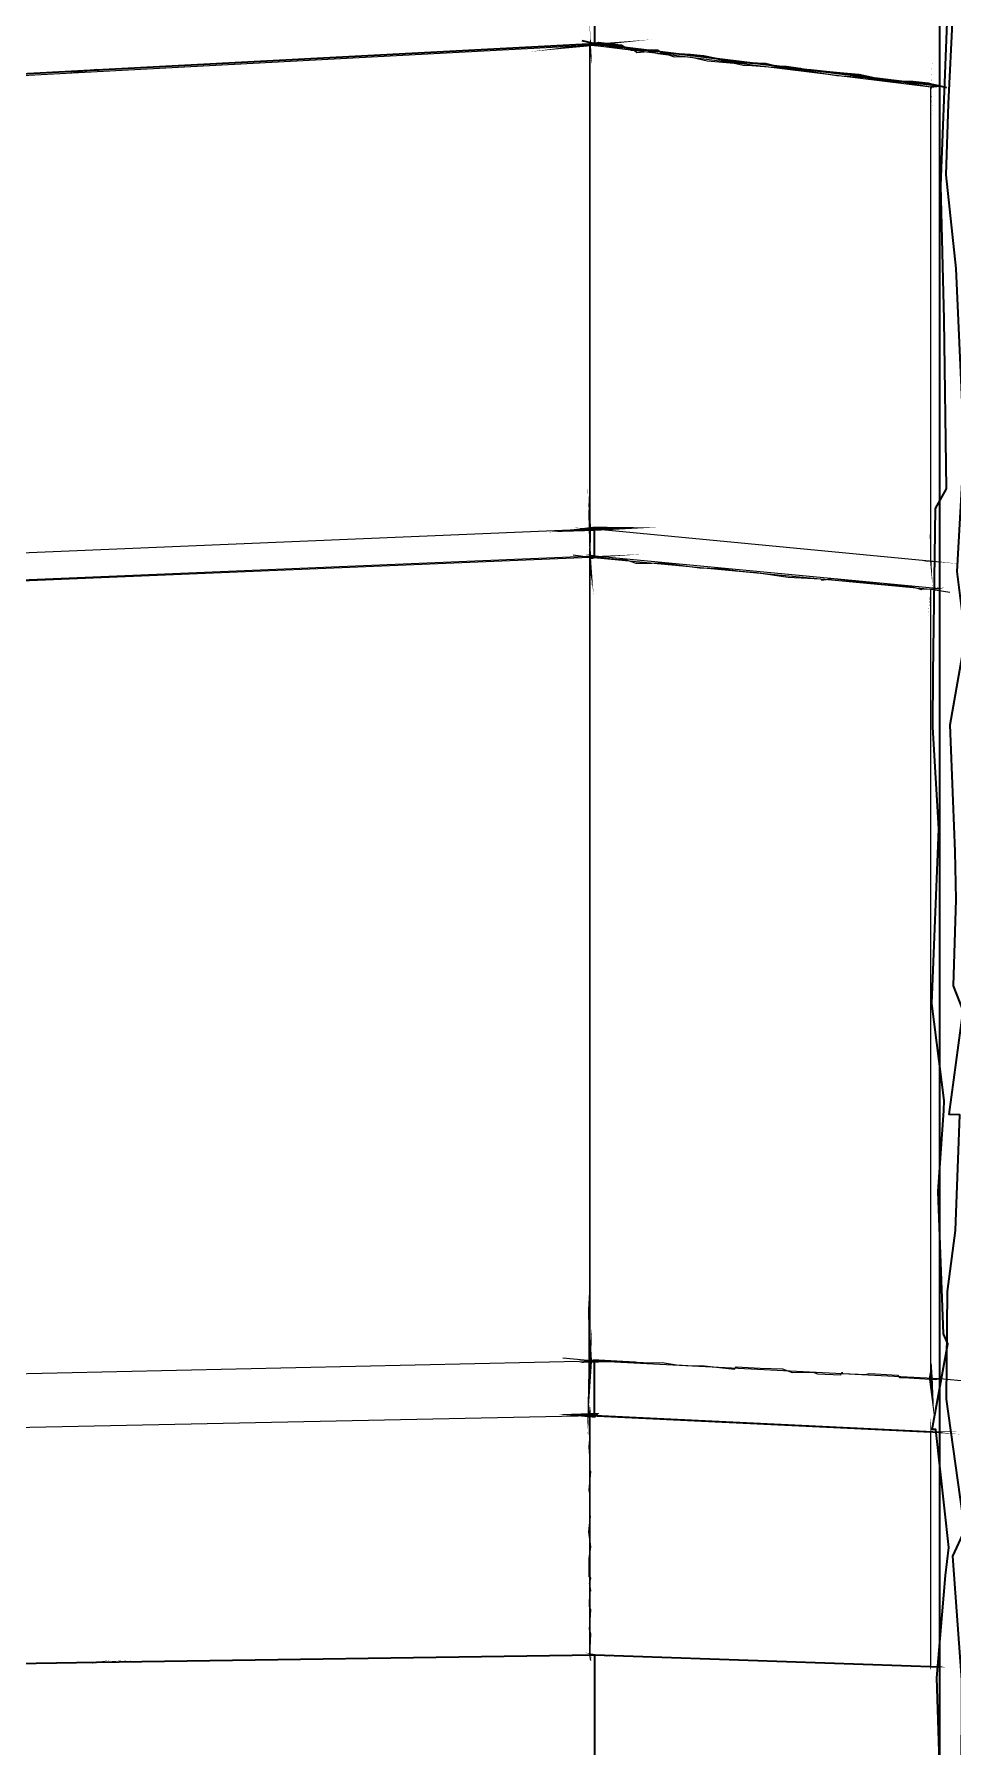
# Model space of a CAD drawing. Header units: inches. Extents: x -877 to 882, y -418 to 410.
# Drawn here: x 375.9 to 464.5, y -43.5 to 121.6 of the extents above; entities that cross this region are included whole.
import ezdxf

# ---------------------------------------------------------------- set-up
doc = ezdxf.new("R2010")
doc.units = ezdxf.units.IN
doc.header["$LTSCALE"] = 0.5
doc.header["$MEASUREMENT"] = 0
doc.layers.get('0').update_dxf_attribs({"lineweight": 18})
for name, color, linetype, lineweight in [('A-Glaz-Curt', 52, 'Continuous', 35), ('A-Glaz-Curt-Unit', 51, 'Continuous', 25), ('A-Wall', 113, 'Continuous', 35)]:
    doc.layers.add(name, color=color, linetype=linetype, lineweight=lineweight)

# ---------------------------------------------------------------- blocks, each defined once
blk = doc.blocks.new('*U12')
at = {"color": 7, "linetype": 'Continuous', "lineweight": -3}
blk.add_line((362.4420951031731, 68.43559632772588), (429.4618741472334, 71.21411653954249), dxfattribs=at)
at = {"layer": 'A-Glaz-Curt', "color": 143, "linetype": 'Continuous', "lineweight": 35}
for p, q in [((463.1926102607962, -254.3793040290765), (463.1926102607962, 358.9455101538564)), ((429.9279845877937, 120.7393398162316), (429.9279845877937, 133.3365303401133)), ((381.8787777062131, 118.2067654997414), (429.9279845877938, 120.7393398162315)), ((429.4617377379735, 120.5829465999299), (429.9279845877938, 120.7393398162315)), ((429.9279845877937, 120.7393398162316), (463.1926102607961, 116.6538824867649)), ((335.0868549717342, 115.6876274953365), (381.8787777062132, 118.2067654997414)), ((462.333095515121, 116.5676718346037), (463.1926102607962, 116.6538824867648)), ((381.8787777062131, -35.33890750463138), (429.9279845877938, -34.62589630392612)), ((429.9279845877937, -47.22301862317784), (429.9279845877937, -34.62589630392603)), ((429.9279845877937, -34.62589630392608), (463.1926102607961, -35.77616738675506)), ((335.0868549717342, -36.04816745069354), (381.8787777062132, -35.33890750463136))]:
    blk.add_line(p, q, dxfattribs=at)
at = {"layer": 'A-Glaz-Curt-Unit', "color": 141, "linetype": 'Continuous', "lineweight": 25}
for p, q in [((362.4419586939133, 116.9817421425703), (429.4618741472334, 120.5829465999299)), ((429.4618741472333, 120.5829465999299), (429.5017056510798, 120.5963147073852)), ((429.4618741472333, 73.93138899373207), (429.4618741472333, 120.5829465999299)), ((429.5017056510798, 73.93309410947893), (429.5017056510798, 120.5963147073853)), ((429.5017056510798, 120.5963147073852), (462.333095515121, 116.5676718346037)), ((462.333095515121, 70.84021875857195), (462.333095515121, 116.5676718346038)), ((429.4618741472333, -6.296898671772738), (429.4618741472333, 71.21411653954249)), ((429.5017056510798, -6.296012011584367), (429.5017056510798, 71.2244154386535)), ((429.5017056510798, 71.22441543865352), (462.333095515121, 68.11619404602486)), ((462.333095515121, -7.924397549831724), (462.333095515121, 68.11619404602486)), ((429.4618741472333, -34.6327849715434), (429.4618741472333, -11.59176049816941)), ((429.5017056510798, -34.63223933450433), (429.5017056510798, -11.58657694629889)), ((429.5018420603395, -11.58657694629892), (462.333095515121, -13.15112295098401)), ((462.333095515121, -35.7464301681299), (462.333095515121, -13.15112295098404))]:
    blk.add_line(p, q, dxfattribs=at)
at = {"layer": 'A-Glaz-Curt-Unit', "color": 143, "linetype": 'Continuous', "lineweight": 25}
for p, q in [((289.5915022511643, 68.03809974481885), (429.8908812691423, 73.94946322064872)), ((429.8908812691421, 73.9493950160188), (429.9279845877937, 73.95914827809081)), ((429.8908812691421, 71.32515367697772), (429.8908812691421, 73.94946322064868)), ((429.9279845877937, 71.33477052979003), (429.9279845877937, 73.95914827809086)), ((429.9279845877937, 73.95914827809088), (463.1926102607961, 70.75748654253451)), ((362.1252163927774, 68.51416806134102), (429.8908812691423, 71.32515367697776)), ((429.4618741472333, 71.21411653954249), (429.8908812691423, 71.32515367697775)), ((429.8908812691421, 71.32515367697772), (429.9279845877937, 71.33477052978999)), ((429.9279845877937, 71.33477052979003), (463.1926102607961, 68.18269356015225)), ((462.333095515121, 68.11619404602482), (463.1926102607962, 68.1826935601522)), ((362.1254892112967, -7.790648270648376), (429.8908812691421, -6.28735002359035)), ((429.8908812691421, -6.287350023590307), (429.9279845877937, -6.282234676349739)), ((429.8908812691421, -11.53590090630234), (429.8908812691421, -6.287350023590298)), ((429.9279845877937, -11.5310583775813), (429.9279845877937, -6.282234676349759)), ((429.9279845877937, -6.282234676349731), (463.1926102607961, -7.967980308321336)), ((289.5915022511643, -14.46522155477089), (429.8908812691423, -11.53590090630235)), ((429.4618741472333, -11.59176049816938), (429.8907448598825, -11.53590090630238)), ((429.4618741472333, -11.59176049816938), (429.8908812691423, -11.53590090630238)), ((429.8908812691421, -11.53590090630234), (429.9279845877937, -11.53105837758127)), ((429.9279845877937, -11.5310583775813), (463.1926102607961, -13.11763447771577)), ((462.333095515121, -13.15112295098402), (463.1926102607962, -13.11763447771577))]:
    blk.add_line(p, q, dxfattribs=at)
blk = doc.blocks.new('New Napkin Sketch')
at = {"layer": 'A-Wall', "color": 143, "linetype": 'Continuous', "lineweight": 35}
for p, q in [((429.9279845877937, 120.7393398162316), (429.9279845877937, 133.3365303401133)), ((429.4617377379735, 120.5829465999299), (429.9279845877938, 120.7393398162315)), ((462.333095515121, 116.5676718346037), (463.1926102607962, 116.6538824867648)), ((429.9279845877937, -47.22301862317784), (429.9279845877937, -34.62589630392603))]:
    blk.add_line(p, q, dxfattribs=at)
at = {"layer": 'A-Wall', "color": 141, "linetype": 'Continuous', "lineweight": 25}
blk.add_line((429.4618741472333, 120.5829465999299), (429.5017056510798, 120.5963147073852), dxfattribs=at)
at = {"layer": 'A-Wall', "color": 143, "linetype": 'Continuous', "lineweight": 25}
for p, q in [((429.8908812691421, 73.9493950160188), (429.9279845877937, 73.95914827809081)), ((429.8908812691421, 71.32515367697772), (429.8908812691421, 73.94946322064868)), ((429.9279845877937, 71.33477052979003), (429.9279845877937, 73.95914827809086)), ((429.4618741472333, 71.21411653954249), (429.8908812691423, 71.32515367697775)), ((429.8908812691421, 71.32515367697772), (429.9279845877937, 71.33477052978999)), ((462.333095515121, 68.11619404602482), (463.1926102607962, 68.1826935601522)), ((429.8908812691421, -6.287350023590307), (429.9279845877937, -6.282234676349739)), ((429.8908812691421, -11.53590090630234), (429.8908812691421, -6.287350023590298)), ((429.9279845877937, -11.5310583775813), (429.9279845877937, -6.282234676349759)), ((429.4618741472333, -11.59176049816938), (429.8907448598825, -11.53590090630238)), ((429.4618741472333, -11.59176049816938), (429.8908812691423, -11.53590090630238)), ((429.8908812691421, -11.53590090630234), (429.9279845877937, -11.53105837758127)), ((462.333095515121, -13.15112295098402), (463.1926102607962, -13.11763447771577))]:
    blk.add_line(p, q, dxfattribs=at)
at = {"layer": 'A-Wall', "color": 143, "linetype": 'Continuous', "lineweight": 35, "extrusion": (0, 0, -1)}
for points in [[(-463.3404761021849, -50.05549043613229), (-462.9159514283654, -36.85157185951559), (-463.7540434103724, -26.96591861082024), (-464.0817682551857, -24.28517273844861), (-462.8074910872694, -12.90884899810013), (-462.4584960621115, -12.89947371198909), (-463.9814526938912, -4.633401138973568), (-463.553295096707, -3.660129249572634), (-463.0465608828779, 10.05064073242147), (-463.5770262896534, 17.87255912592713), (-463.6407196396109, 18.81067369241168), (-462.4318936877962, 28.16720923121596), (-463.1107815926787, 45.02631748036907), (-462.5342014973875, 54.83521057403038), (-462.5619757824656, 59.99571962276843), (-462.7740330349919, 75.90440824241625), (-463.8528940832135, 77.79470030455195), (-463.6307583981272, 94.12644870995985), (-463.3165105270859, 107.0555542124471), (-463.9452406513211, 123.5970746445892)], [(-465.2977607994193, -47.66985902326118), (-465.3264726131076, -37.04297221641283), (-464.459141457569, -25.11526446165954), (-465.6270677237624, -22.60971924848775), (-463.8597091024035, -9.965388061622917), (-463.9521728615874, 0.4142255740471228), (-464.7296770571584, 6.291358054896705), (-465.1392012732142, 17.45439403621936), (-464.0955561434144, 17.48603562684406), (-465.443136329543, 27.50001310418406), (-464.5133423303479, 29.89246892864162), (-464.7726275866145, 38.21186344141364), (-464.6722534297818, 42.81864465421921), (-464.2074736212605, 55.03640032303235), (-465.3705950533265, 61.63660174519492), (-465.5370063816422, 64.70114839273668), (-464.8819668607825, 69.83470349390552), (-465.5595070682878, 81.86319557435229), (-464.7733307330722, 99.0604000788843), (-463.8038675545567, 108.0899725145666), (-464.0342652105206, 114.9274858664145), (-464.8914007424229, 131.9407003810177)], [(-428.6837101716741, 121.0443573859057), (-429.9279845877937, 120.7393398162315), (-430.3106691634748, 120.8237335768527), (-432.4784289229594, 120.5812491219426), (-432.7531828441261, 120.4035541796118), (-433.4793031016849, 120.1378188195564), (-435.9854211359185, 120.0819721469767), (-436.363240665019, 119.8473487351379), (-439.155829979332, 119.6639033285705), (-440.4039865273011, 119.5532713374629), (-443.3725892251277, 118.9385848251699), (-446.4096464868251, 118.8091106727435), (-447.5204694858733, 118.5166651867841), (-448.4256778366242, 118.5285526197571), (-449.7683841036136, 118.317664730252), (-450.0129053583181, 118.2671882770828), (-450.7973921016007, 118.2157389464938), (-451.9740285636462, 118.0773905238923), (-453.2348344883542, 117.9438942388849), (-455.3993343017361, 117.7436690644607), (-458.3624193255627, 117.1067109838746), (-458.7593190760138, 117.0769468046809), (-460.6439030606654, 117.0602133462087), (-462.0971418802915, 116.8993423401808), (-462.443081508801, 116.8146046224815), (-463.1926102607961, 116.6538824867648), (-463.8405366252883, 116.4873268559081)]]:
    blk.add_lwpolyline(points, dxfattribs=at)
at = {"layer": 'A-Wall', "color": 141, "linetype": 'Continuous', "lineweight": 25, "extrusion": (0, 0, -1)}
for points in [[(-429.4940511571267, 70.2182078748008, 0, 0.1798984141526727, 0), (-429.5017056510798, 73.93309410947893, 0.1798984141526727, 0, 0), (-429.3764211629924, 77.09286930594594, 0, 0, 0), (-429.5737433420147, 80.1637811653571, 0, 0, 0), (-429.4321173987139, 80.96753865629182, 0, 0, 0), (-429.5718492997363, 85.51623072183865, 0, 0, 0), (-429.6085054262377, 89.28494763184871, 0, 0, 0), (-429.6589325217861, 89.80872864737988, 0, 0, 0), (-429.7174484595461, 94.38618737011465, 0, 0, 0), (-429.4336126952495, 97.05721421277444, 0, 0, 0), (-429.3744986388753, 99.45908767877465, 0, 0, 0), (-429.2869739483245, 101.8347578530789, 0, 0, 0), (-429.4283720369152, 104.4130763104448, 0, 0, 0), (-429.618644960841, 104.6148701383425, 0, 0, 0), (-429.4558997340897, 107.6221250880358, 0, 0, 0), (-429.6400490626793, 108.9425431348017, 0, 0, 0), (-429.4740569063077, 109.7749248737304, 0, 0, 0), (-429.6000605610414, 111.897961137879, 0, 0, 0), (-429.3214939369179, 115.693593385555, 0, 0, 0), (-429.3020408410356, 115.9443759761886, 0, 0, 0), (-429.6615101281951, 116.2753349430441, 0, 0, 0), (-429.5474688457463, 118.2089669791731, 0, 0.06021060716702949, 0), (-429.5017056510798, 120.5963147073853, 0.06021060716702949, 0, 0), (-429.4478536146362, 123.3593378893689, 0, 0, 0)], [(-357.5699477904655, 116.6701790199038, 0, 0.2296552315529422, 0), (-362.4419586939133, 116.9817421425703, 0.2296552315529422, 0, 0), (-364.6771539905811, 116.8835215139115, 0, 0, 0), (-369.7819819278801, 117.5310260549004, 0, 0, 0), (-375.5005786168593, 117.5327506958514, 0, 0, 0), (-379.6831235478114, 117.7496160261796, 0, 0, 0), (-380.5396628714488, 117.7355390273288, 0, 0, 0), (-384.9498177050775, 118.0035058517583, 0, 0, 0), (-387.0973901867505, 118.4136467129012, 0, 0, 0), (-388.3827269145441, 118.0963996060686, 0, 0, 0), (-389.3121663260772, 118.5236490480851, 0, 0, 0), (-395.21190166496, 118.4984099518653, 0, 0, 0), (-398.1020725020538, 119.2283876605805, 0, 0, 0), (-400.9195757426803, 118.7263137477326, 0, 0, 0), (-405.1697049634105, 119.4910696729123, 0, 0, 0), (-409.7109263926981, 119.7820994334269, 0, 0, 0), (-412.6515120451899, 119.4249551674551, 0, 0, 0), (-412.7367888120098, 119.4679778623846, 0, 0, 0), (-416.5603373570945, 120.2007046144623, 0, 0, 0), (-421.9800157543023, 120.2033722654281, 0, 0, 0), (-423.5797079875323, 119.9338263585172, 0, 0.2165666039251924, 0), (-429.4618741472333, 120.5829465999299, 0.2165666039251924, 0, 0), (-435.4897692973673, 121.1349552233574, 0, 0, 0)], [(-429.5056611481781, 73.6184518203002, 0, 0.2033237383811871, 0), (-429.4618741472333, 73.93138899373207, 0.2033237383811871, 0, 0), (-429.4238105654491, 78.56607680389034, 0, 0, 0), (-429.3280073699049, 82.18777644800319, 0, 0, 0), (-429.4129189850373, 82.44020484131289, 0, 0, 0), (-429.3762150709173, 85.45795567300627, 0, 0, 0), (-429.3517552864107, 89.41907398020447, 0, 0, 0), (-429.5276721067621, 93.12206895008148, 0, 0, 0), (-429.3300006003071, 94.36342437098801, 0, 0, 0), (-429.6647778837113, 98.468055267276, 0, 0, 0), (-429.3002160431546, 99.99259177915431, 0, 0, 0), (-429.595627026116, 102.7957855952145, 0, 0, 0), (-429.6469954210519, 106.5353705803654, 0, 0, 0), (-429.3929154942155, 108.7245070583856, 0, 0, 0), (-429.4550330959631, 111.1216513664259, 0, 0, 0), (-429.55332782951, 114.8673584163891, 0, 0, 0), (-429.6933237905423, 117.1537360634057, 0, 0, 0), (-429.6799264347677, 118.6724352576722, 0, 0.2159522767149251, 0), (-429.4618741472333, 120.5829465999299, 0.2159522767149251, 0, 0), (-429.5624397399199, 121.1616952850985, 0, 0, 0)], [(-462.5076698046256, 68.35240081372983, 0, 0.1460565579540494, 0), (-462.333095515121, 70.84021875857195, 0.1460565579540494, 0, 0), (-462.2389597890127, 73.4886626334367, 0, 0, 0), (-462.5393205091393, 74.02496623819512, 0, 0, 0), (-462.2860730070188, 76.9246061808624, 0, 0, 0), (-462.3197611907472, 78.89272737209528, 0, 0, 0), (-462.5027296152967, 81.82083620244686, 0, 0, 0), (-462.1221675729303, 84.39475857719685, 0, 0, 0), (-462.1282939659116, 88.8152511570375, 0, 0, 0), (-462.2525383319984, 92.08261423229351, 0, 0, 0), (-462.433748384075, 93.59258170652875, 0, 0, 0), (-462.1741512035799, 96.37653190463587, 0, 0, 0), (-462.385700158484, 99.47238388693114, 0, 0, 0), (-462.524862779917, 102.5443722427852, 0, 0, 0), (-462.5120378251339, 102.7352812543151, 0, 0, 0), (-462.2963022691037, 102.8156639960119, 0, 0, 0), (-462.2646934306014, 105.8657424726187, 0, 0, 0), (-462.4213141787304, 109.3942099050184, 0, 0, 0), (-462.4687204588154, 110.1419368668439, 0, 0, 0), (-462.55129418836, 113.6324457823312, 0, 0.01200856756348744, 0), (-462.333095515121, 116.5676718346038, 0.01200856756348744, 0, 0), (-462.5074186085581, 119.4960597716974, 0, 0, 0)], [(-429.19861017265, -13.37734821703656, 0, 0.3388310070828297, 0), (-429.5017056510798, -6.296012011584367, 0.3388310070828297, 0, 0), (-429.276800123663, 0.4141289344012176, 0, 0, 0), (-429.7043252688239, 2.444701854733843, 0, 0, 0), (-429.4521301469482, 4.356984380080297, 0, 0, 0), (-429.2482921384979, 9.168564486537823, 0, 0, 0), (-429.2268815770253, 12.06407677500934, 0, 0, 0), (-429.226219150814, 17.47988421905623, 0, 0, 0), (-429.2389708553816, 18.77469088257487, 0, 0, 0), (-429.6282408868396, 23.7726966515306, 0, 0, 0), (-429.5780621013332, 29.28360957314637, 0, 0, 0), (-429.7612702649172, 36.2610868118007, 0, 0, 0), (-429.8890475494622, 37.58546607406588, 0, 0, 0), (-429.7628316981295, 43.19668925062993, 0, 0, 0), (-429.6256621562313, 49.23612365704392, 0, 0, 0), (-429.5881877591346, 51.55674462588264, 0, 0, 0), (-429.5924698714291, 51.85507300203777, 0, 0, 0), (-429.5158413536284, 58.26381002159859, 0, 0, 0), (-429.3246604174298, 64.50291861474923, 0, 0, 0), (-429.6281699126027, 68.4365474096194, 0, 0.1636429322714658, 0), (-429.5017056510798, 71.2244154386535, 0.1636429322714658, 0, 0), (-429.2470146022332, 78.15552284247325, 0, 0, 0)], [(-429.4335943482233, -9.966057755432244, 0, 0.2200170756581392, 0), (-429.4618741472333, -6.296898671772738, 0.2200170756581392, 0, 0), (-429.6804837384656, -3.010480829642538, 0, 0, 0), (-429.2150675505746, 4.007072737235353, 0, 0, 0), (-429.2146181016511, 4.816080800294825, 0, 0, 0), (-429.2719583222076, 8.798671370373572, 0, 0, 0), (-429.59792706778, 9.64931259691213, 0, 0, 0), (-429.5701085449358, 15.86424500649154, 0, 0, 0), (-429.3925052545325, 17.01175907488379, 0, 0, 0), (-429.4757006157936, 22.95749523424049, 0, 0, 0), (-429.7939341088405, 29.41631282306385, 0, 0, 0), (-429.7597286802412, 34.37065927707486, 0, 0, 0), (-429.2228028031002, 38.77100079433578, 0, 0, 0), (-429.4594258337215, 39.32334986662931, 0, 0, 0), (-429.7655478610403, 43.35585292246991, 0, 0, 0), (-429.393569738825, 44.85653922423872, 0, 0, 0), (-429.0861230199422, 47.61923079396725, 0, 0, 0), (-429.7113301277419, 50.98725909859907, 0, 0, 0), (-429.1773848066198, 57.78269027623344, 0, 0, 0), (-429.395604086584, 61.77356016859495, 0, 0, 0), (-429.3716650176058, 63.47342330928073, 0, 0, 0), (-429.8282578134722, 67.52934501957833, 0, 0.205634710106032, 0), (-429.4618741472333, 71.21411653954249, 0.205634710106032, 0, 0), (-429.4797220008986, 74.16581320938346, 0, 0, 0)], [(-462.6742884220265, -11.93493712916335, 0, 0.3751091407241183, 0), (-462.333095515121, -7.924397549831724, 0.3751091407241183, 0, 0), (-462.4206186609986, -6.412032867589843, 0, 0, 0), (-462.4763837726764, -5.798686257928143, 0, 0, 0), (-462.0443491975179, 1.239367460505459, 0, 0, 0), (-462.5327290457324, 8.69165640339844, 0, 0, 0), (-462.4234962614347, 15.9123449238766, 0, 0, 0), (-462.3398601971456, 22.148615616816, 0, 0, 0), (-462.4302725463327, 25.54952161931021, 0, 0, 0), (-462.6067576375977, 30.22562233239506, 0, 0, 0), (-461.9984468292704, 33.15984652178685, 0, 0, 0), (-462.5110310101857, 38.00396197017061, 0, 0, 0), (-462.3346155382862, 40.47127228190848, 0, 0, 0), (-462.1700585649581, 47.12850807130129, 0, 0, 0), (-462.1117871561262, 53.11252459674078, 0, 0, 0), (-462.4131229759915, 58.0130317311434, 0, 0, 0), (-462.0738910148987, 65.53285145852807, 0, 0.04196887410291809, 0), (-462.333095515121, 68.11619404602486, 0.04196887410291809, 0, 0), (-462.5619923856516, 68.38028350565219, 0, 0, 0)], [(-429.5802488301417, -34.8504793027364, 0, 0.112566248414476, 0), (-429.5017056510798, -34.63223933450433, 0.112566248414476, 0, 0), (-429.5166406357861, -34.62977771707342, 0, 0, 0), (-429.4974681526135, -33.34882233795301, 0, 0, 0), (-429.4096165431824, -32.47902740172162, 0, 0, 0), (-429.5787648264919, -31.28690124589387, 0, 0, 0), (-429.529602809846, -31.16360937856843, 0, 0, 0), (-429.5306788883219, -30.07550414217839, 0, 0, 0), (-429.5300107350199, -29.03353664963631, 0, 0, 0), (-429.5996182427086, -28.81993858855968, 0, 0, 0), (-429.4253286955696, -27.81194141656419, 0, 0, 0), (-429.4467236676207, -26.70998079063443, 0, 0, 0), (-429.5478891107443, -24.87952206900769, 0, 0, 0), (-429.5448296719402, -23.22728444937903, 0, 0, 0), (-429.4652983294178, -21.98866889007032, 0, 0, 0), (-429.4438470918255, -19.87027126095338, 0, 0, 0), (-429.5963759408955, -18.81683966437591, 0, 0, 0), (-429.580952149407, -17.94802937511689, 0, 0, 0), (-429.4686320627354, -16.08852356780537, 0, 0, 0), (-429.5990696536817, -16.07255822046774, 0, 0, 0), (-429.5818312984887, -14.82606548538011, 0, 0, 0), (-429.3891640189469, -13.13718493199415, 0, 0, 0), (-429.4377141478319, -13.1242438575002, 0, 0.09500084976310748, 0), (-429.5017056510798, -11.58657694629889, 0.09500084976310748, 0, 0), (-429.5031861382406, -10.48911756367138, 0, 0, 0)], [(-462.3186868435791, -36.14817661988653, 0, 0.1085253287308141, 0), (-462.333095515121, -35.7464301681299, 0.1085253287308141, 0, 0), (-462.3798935291691, -35.37371482797464, 0, 0, 0), (-462.3247826874346, -33.1387329797282, 0, 0, 0), (-462.2418474905452, -31.20633668422943, 0, 0, 0), (-462.4303566347512, -29.89152384597961, 0, 0, 0), (-462.4072351817563, -28.62649832976348, 0, 0, 0), (-462.3971673853433, -26.91255942512723, 0, 0, 0), (-462.3574961300257, -26.38937879871503, 0, 0, 0), (-462.2465503927052, -24.86279744804766, 0, 0, 0), (-462.2261872400974, -23.67176333978464, 0, 0, 0), (-462.4283223882157, -22.61367931030411, 0, 0, 0), (-462.2288834787258, -21.08875293987055, 0, 0, 0), (-462.2486053264936, -20.39786764976592, 0, 0, 0), (-462.2409096684136, -19.88551335238321, 0, 0, 0), (-462.3398430075482, -18.95844859141239, 0, 0, 0), (-462.278484615437, -17.88209082185024, 0, 0, 0), (-462.38161057116, -17.72459186959962, 0, 0, 0), (-462.2661756999595, -15.86204953146946, 0, 0, 0), (-462.3410635554695, -15.46464740282658, 0, 0, 0), (-462.2983098994693, -13.49397968942104, 0, 0.1098493129166266, 0), (-462.333095515121, -13.15112295098404, 0.1098493129166266, 0, 0), (-462.3272375747791, -11.52069159064529, 0, 0, 0)], [(-426.4304573468994, -11.56820760574466, 0, 0.01988140156493922, 0), (-429.5018420603395, -11.58657694629892, 0.01988140156493922, 0, 0), (-431.2567010618184, -11.57274717785632, 0, 0, 0), (-433.6876954450496, -11.8774809919732, 0, 0, 0), (-436.1104521087134, -12.03687077813755, 0, 0, 0), (-437.9628567264857, -12.02232182156339, 0, 0, 0), (-438.3091805819062, -11.89244811425649, 0, 0, 0), (-438.5205020182971, -11.99086112763383, 0, 0, 0), (-440.1194683494086, -12.2475097539259, 0, 0, 0), (-440.8758455381809, -12.04549002286543, 0, 0, 0), (-442.8946916783339, -12.11861910213868, 0, 0, 0), (-446.1128854658621, -12.49545214527922, 0, 0, 0), (-446.9117555576631, -12.52073770531958, 0, 0, 0), (-447.6252401507636, -12.49598035320534, 0, 0, 0), (-448.5521598021179, -12.43466695616663, 0, 0, 0), (-451.2966873449553, -12.69913906260582, 0, 0, 0), (-453.9215019076985, -12.7298643697659, 0, 0, 0), (-454.7801996163158, -12.71563223586122, 0, 0, 0), (-456.4758309498844, -12.90574725335375, 0, 0, 0), (-456.6009470609227, -12.79430429246429, 0, 0, 0), (-459.212546926329, -13.07704563042535, 0, 0, 0), (-462.2960711634555, -13.16941820645413, 0, 0.1205673592884899, 0), (-462.333095515121, -13.15112295098401, 0.1205673592884899, 0, 0), (-465.2538006538507, -13.3642938276499, 0, 0, 0)]]:
    blk.add_lwpolyline(points, format="xyseb", dxfattribs=at)
at = {"layer": 'A-Wall', "color": 143, "linetype": 'Continuous', "lineweight": 35, "extrusion": (0, 0, -1)}
for points in [[(-378.8001345567471, 117.8595489780826, 0, 0.1834430768014161, 0), (-381.8787777062131, 118.2067654997414, 0.1834430768014161, 0, 0), (-382.2334207703239, 118.0623173744583, 0, 0, 0), (-383.5001920238817, 118.341935929909, 0, 0, 0), (-387.504236180252, 118.4289765876327, 0, 0, 0), (-392.0256760642195, 118.522745722096, 0, 0, 0), (-395.3170573744399, 118.9208998167011, 0, 0, 0), (-397.2066449183674, 118.9563838379791, 0, 0, 0), (-401.8242528464833, 119.4016778120528, 0, 0, 0), (-403.6455773964993, 119.2843558509473, 0, 0, 0), (-407.8805684254483, 119.6208874241632, 0, 0, 0), (-408.1591781409416, 119.8253651533394, 0, 0, 0), (-409.9633767781219, 119.7986180856651, 0, 0, 0), (-412.5319107590602, 119.8892686848009, 0, 0, 0), (-416.7563139688619, 120.1504838066689, 0, 0, 0), (-418.3942386951762, 119.9417227176387, 0, 0, 0), (-419.9246989814265, 120.178832777933, 0, 0, 0), (-421.8722324505371, 120.2531915118993, 0, 0, 0), (-426.0905030436343, 120.4940556766682, 0, 0, 0), (-427.740947600407, 120.5806207611504, 0, 0.1233330720076121, 0), (-429.9279845877937, 120.7393398162315, 0.1233330720076121, 0, 0), (-431.0553414725391, 120.7737258162897, 0, 0, 0)], [(-334.7592818060457, 115.8639133846167, 0, 0.1245463415397876, 0), (-335.0868549717342, 115.6876274953365, 0.1245463415397876, 0, 0), (-336.0986536510422, 115.9061606728769, 0, 0, 0), (-338.9615167763693, 115.6644973213375, 0, 0, 0), (-340.8700947217749, 115.7933004511522, 0, 0, 0), (-341.1281238283867, 115.8313954539012, 0, 0, 0), (-344.0140792156197, 116.0226995747125, 0, 0, 0), (-345.7395147177081, 116.1163509364407, 0, 0, 0), (-350.3899664879581, 116.3833734398387, 0, 0, 0), (-353.8830136430115, 116.7449347455306, 0, 0, 0), (-354.3276077618056, 116.5577558505042, 0, 0, 0), (-358.390195211614, 116.7203471792394, 0, 0, 0), (-359.1518965488193, 117.0513957036438, 0, 0, 0), (-362.7685269342364, 117.152484113954, 0, 0, 0), (-365.2248975641944, 117.398484174812, 0, 0, 0), (-366.9245743731392, 117.289587747787, 0, 0, 0), (-367.4959211479919, 117.3842646042728, 0, 0, 0), (-371.4972141052193, 117.6718488001207, 0, 0, 0), (-371.5052570915952, 117.5570359963995, 0, 0, 0), (-372.2419375133856, 117.7383371799692, 0, 0, 0), (-375.9326340144219, 117.8921924165891, 0, 0, 0), (-378.3298851092209, 118.055195450592, 0, 0.106970563178047, 0), (-381.8787777062132, 118.2067654997414, 0.106970563178047, 0, 0), (-385.4786908070992, 118.3363919239353, 0, 0, 0)], [(-381.366565687786, -35.49463900220591, 0, 0.07126707577608361, 0), (-381.878777706213, -35.33890750463138, 0.07126707577608361, 0, 0), (-383.3880794613244, -35.12509730287118, 0, 0, 0), (-385.9879139100029, -35.42738199018559, 0, 0, 0), (-389.6626745865653, -35.352200206578, 0, 0, 0), (-391.8551914037754, -35.06067284308229, 0, 0, 0), (-395.4888720245394, -34.97479229632237, 0, 0, 0), (-398.0339488982349, -35.33306728747016, 0, 0, 0), (-399.481654276265, -35.09986448315868, 0, 0, 0), (-402.859126807116, -35.23323133999588, 0, 0, 0), (-404.9338193890773, -34.76061194045708, 0, 0, 0), (-408.4702208614774, -34.84032946464738, 0, 0, 0), (-409.545728134187, -34.88749714110175, 0, 0, 0), (-412.6989290622106, -35.08929939977359, 0, 0, 0), (-413.6453739946036, -34.87016443641255, 0, 0, 0), (-416.9324077974181, -34.60215792138085, 0, 0, 0), (-421.2800474033427, -34.75100523221872, 0, 0, 0), (-424.4537114212137, -34.5823201221415, 0, 0, 0), (-428.9632325413942, -34.40205490524035, 0, 0.1438760462807425, 0), (-429.9279845877937, -34.62589630392611, 0.1438760462807425, 0, 0), (-431.1396458452924, -34.7550348903319, 0, 0, 0)], [(-429.7991967399396, -34.50566977612943, 0, 0.03356181918889028, 0), (-429.9279845877937, -34.62589630392608, 0.03356181918889028, 0, 0), (-431.5154742079954, -34.83829728887309, 0, 0, 0), (-433.9932718301955, -34.6115060018238, 0, 0, 0), (-435.1840959201525, -34.64357704443011, 0, 0, 0), (-435.6471402018801, -34.80016722096821, 0, 0, 0), (-435.8678212801536, -34.83190726645611, 0, 0, 0), (-436.2407721367269, -35.00142086848712, 0, 0, 0), (-436.3345405175497, -34.93806875057877, 0, 0, 0), (-437.1761641659589, -35.00146495780331, 0, 0, 0), (-439.4580204345513, -34.80934695467417, 0, 0, 0), (-441.2359491185995, -34.95219971615037, 0, 0, 0), (-443.7411702703089, -35.16686477660713, 0, 0, 0), (-446.7195118208642, -35.20263948853092, 0, 0, 0), (-448.9557453210695, -35.35990703453526, 0, 0, 0), (-450.1749667832391, -35.32616218827884, 0, 0, 0), (-450.4822549493676, -35.47225391499541, 0, 0, 0), (-453.6284904115278, -35.35563153203933, 0, 0, 0), (-456.5900865226623, -35.71106456126307, 0, 0, 0), (-459.3270683205197, -35.63118161106704, 0, 0, 0), (-461.1908887104192, -35.64747435328678, 0, 0, 0), (-461.7227776077904, -35.75310442782511, 0, 0, 0), (-463.0070546064027, -35.86027670937532, 0, 0.138828505706587, 0), (-463.1926102607961, -35.77616738675506, 0.138828505706587, 0, 0), (-463.8464514733481, -35.84404223398299, 0, 0, 0)], [(-333.2252354673868, -35.85615559043333, 0, 0.1800654104166048, 0), (-335.0868549717341, -36.04816745069353, 0.1800654104166048, 0, 0), (-339.1939525079716, -35.7671973593318, 0, 0, 0), (-342.3417017418105, -35.74546623205823, 0, 0, 0), (-346.1610290560526, -35.79707099458399, 0, 0, 0), (-348.7474511402655, -35.84219632907644, 0, 0, 0), (-351.5713096303425, -36.02221526948335, 0, 0, 0), (-353.4136692908732, -35.81995940185016, 0, 0, 0), (-355.867628533577, -35.59760618826251, 0, 0, 0), (-357.6352935679648, -35.5183777267254, 0, 0, 0), (-360.7251212734234, -35.74622848392734, 0, 0, 0), (-362.202320819704, -35.56733340047884, 0, 0, 0), (-364.1632264248989, -35.39289029446078, 0, 0, 0), (-368.0005164363207, -35.67780050430207, 0, 0, 0), (-369.3278033004017, -35.73869772007144, 0, 0, 0), (-369.7525704715401, -35.33195044448688, 0, 0, 0), (-370.8496028777177, -35.41137830087729, 0, 0, 0), (-371.5671621443758, -35.66298920324429, 0, 0, 0), (-375.9857670105622, -35.49408622420228, 0, 0, 0), (-379.4465240132196, -35.17455648050055, 0, 0, 0), (-380.5602653692772, -35.32919068298146, 0, 0.04209571678322833, 0), (-381.8787777062132, -35.33890750463136, 0.04209571678322833, 0, 0), (-385.5491484134059, -35.11856303796571, 0, 0, 0)]]:
    blk.add_lwpolyline(points, format="xyseb", dxfattribs=at)
at = {"layer": 'A-Wall', "color": 141, "linetype": 'Continuous', "lineweight": 25, "extrusion": (0, 0, -1)}
for points in [[(-428.7281039704296, 120.553781463342), (-429.5017056510798, 120.5963147073852), (-430.1201296092081, 120.5263235445691), (-430.785000350961, 120.5953137223319), (-431.6934939484029, 120.4259140628001), (-433.1196771394721, 120.2814635688308), (-433.5533216674903, 120.2530683909145), (-433.9827295335467, 119.8818160899646), (-435.4286074265452, 120.012248060357), (-436.0245522425788, 119.770667161002), (-437.0491655496649, 119.6615483426793), (-437.587918081379, 119.4603039529368), (-438.6507250926273, 119.4800984078867), (-439.2521808131568, 119.4135573020626), (-440.773371507044, 119.0545570765769), (-443.3912728336549, 118.8349967949211), (-444.2475313752006, 118.6593037692082), (-445.0724877545206, 118.6130983050458), (-447.9350008619443, 118.3820226045278), (-449.4935215848214, 118.2310970591457), (-450.4534201297973, 118.1151007550152), (-453.2681529885971, 117.6405171239969), (-455.9871363255519, 117.4523476131651), (-457.3661934488323, 117.2454356514276), (-458.9883005948186, 117.1352921630807), (-459.873874590143, 116.9946092067488), (-462.333095515121, 116.5676718346037), (-462.356532989023, 116.4147044882216)], [(-427.8619794345739, 71.45001886449589), (-429.5017056510798, 71.22441543865352), (-429.6275394494426, 71.09703732674845), (-429.8901480347027, 71.15005882587649), (-430.3297400921179, 71.17069568445605), (-432.3846625607131, 70.98140847731742), (-432.6553139697297, 71.00405794973375), (-432.8126808878725, 71.01434232338137), (-433.9111659271969, 70.64798569480449), (-435.423211572993, 70.63383358805028), (-436.2123397844779, 70.68065081046682), (-437.3930830055062, 70.54353290374229), (-440.0437665779672, 70.18671041333289), (-442.0269346813114, 70.12046497937587), (-443.9716991221356, 69.87708813643056), (-445.5397119421576, 69.74826329490858), (-448.5877678071197, 69.27792899655209), (-451.7053608883048, 69.10748970021692), (-451.8181790811602, 68.98999244405857), (-452.8495275637026, 69.16279040591506), (-454.1649183601269, 68.98284948144051), (-455.0816365794478, 68.90909279723107), (-457.6090236648064, 68.615683254232), (-460.5110660369289, 68.3777893516072), (-461.4211375156587, 68.08753104864992), (-461.4922790191968, 68.1470229643501), (-462.333095515121, 68.11619404602486), (-464.1746638356049, 67.83139778450382)], [(-429.5699771745971, -35.18344344699429), (-429.4618741472332, -34.6327849715434), (-429.5489099700138, -32.61213346464049), (-429.4343763824798, -32.1765148647914), (-429.5569824502747, -30.28552933014382), (-429.4440661715037, -29.97606081393142), (-429.4651122807552, -28.54207048193424), (-429.5669535103879, -28.45691565959086), (-429.4530527828046, -27.79726463696223), (-429.417711070443, -27.70908615040682), (-429.4559287796919, -27.69235052058211), (-429.5455839393837, -27.23915247763983), (-429.4059328435815, -27.09704025967454), (-429.4039850412886, -25.34872948517123), (-429.5653221380703, -24.20198725331667), (-429.3682214222931, -22.77397393197118), (-429.5034214031082, -21.55206200145017), (-429.5358941503598, -21.25243797336994), (-429.454831822444, -21.1418984352), (-429.4503174214618, -19.06077364405655), (-429.3855828802758, -18.74645320155042), (-429.5462308628889, -16.94336488236875), (-429.504328502371, -16.88183683154261), (-429.4718135644562, -15.44904190167577), (-429.3888034342474, -14.58940713441908), (-429.3858993102511, -14.50390072321384), (-429.4646130245719, -13.88784671945631), (-429.3843382557059, -12.07892202516771), (-429.4618741472332, -11.5917604981694), (-429.3639882924002, -10.54050980119702)]]:
    blk.add_lwpolyline(points, dxfattribs=at)
at = {"layer": 'A-Wall', "color": 143, "linetype": 'Continuous', "lineweight": 25, "extrusion": (0, 0, -1)}
for points in [[(-370.9556616999383, 71.44126287894449, 0, 0, 0), (-383.7425061552793, 72.4406967701264, 0, 0, 0), (-395.6522265900632, 72.04440029983638, 0, 0, 0), (-403.2703981486044, 73.4212450272526, 0, 0, 0), (-405.2433551828652, 72.78307986276677, 0, 0, 0), (-412.0087917229311, 72.75544216265685, 0, 0, 0), (-413.1593796372969, 73.27012813113753, 0, 0, 0), (-425.0439750940318, 73.65338805654928, 0, 0, 0), (-425.5284898423164, 73.6169260601301, 0, 0.4068893463201677, 0), (-429.8908812691423, 73.94946322064874, 0.4068893463201677, 0, 0), (-435.879864805892, 74.07653274412239, 0, 0, 0)], [(-427.9182003423714, 74.04912838123633, 0, 0.09332905025639501, 0), (-429.9279845877937, 73.95914827809088, 0.09332905025639501, 0, 0), (-430.3600369543352, 73.81418786783924, 0, 0, 0), (-433.0555649096365, 73.75385684990106, 0, 0, 0), (-434.1341794990208, 73.71368969762185, 0, 0, 0), (-436.1817449097491, 73.24552878630661, 0, 0, 0), (-438.3508298380768, 73.19043661017969, 0, 0, 0), (-440.57736248321, 72.8986879087004, 0, 0, 0), (-443.0491391500863, 72.63842717030853, 0, 0, 0), (-445.1226734720145, 72.41452934232282, 0, 0, 0), (-446.1373361007913, 72.33798667296846, 0, 0, 0), (-447.2080810141505, 72.15218337205964, 0, 0, 0), (-448.2444366128371, 72.13815326785237, 0, 0, 0), (-448.5129682677776, 72.32217458434124, 0, 0, 0), (-451.4263408507421, 71.76275091903753, 0, 0, 0), (-453.5805831495773, 71.81957923525427, 0, 0, 0), (-455.5027011154291, 71.59693527968113, 0, 0, 0), (-458.8075764173154, 71.25900051086148, 0, 0, 0), (-459.9588506627506, 71.22858181469672, 0, 0, 0), (-461.0695901157052, 70.82066044565595, 0, 0.05931101428981152, 0), (-463.1926102607961, 70.75748654253451, 0.05931101428981152, 0, 0), (-465.1261301135025, 70.55536917258509, 0, 0, 0)], [(-358.0343604000963, 68.15308455214755, 0, 0.1738600397092783, 0), (-362.1252163927774, 68.51416806134102, 0.1738600397092783, 0, 0), (-366.0120122098875, 68.95019221325386, 0, 0, 0), (-367.6426905050213, 68.53896882613986, 0, 0, 0), (-368.7114546266989, 68.50420600704155, 0, 0, 0), (-371.5700069532371, 69.2367196399165, 0, 0, 0), (-372.847605266533, 68.94200730225283, 0, 0, 0), (-378.4947823676463, 69.48081325697892, 0, 0, 0), (-379.2430337700987, 69.44168413770193, 0, 0, 0), (-382.6919549130349, 69.44138947684907, 0, 0, 0), (-385.7644623166615, 69.20617428632046, 0, 0, 0), (-389.1229647908595, 69.71256666227946, 0, 0, 0), (-394.5264905944904, 69.57271851364985, 0, 0, 0), (-401.2433099727457, 70.3003100792901, 0, 0, 0), (-402.2909567918855, 69.90563092612102, 0, 0, 0), (-407.9674017693413, 70.13340949920429, 0, 0, 0), (-413.7263880423424, 70.81851390180351, 0, 0, 0), (-419.4010695207049, 71.0438576244293, 0, 0, 0), (-423.7121582892024, 70.9750803005302, 0, 0, 0), (-429.0586264369798, 71.15196399967832, 0, 0, 0), (-429.5559140515794, 71.21477108499741, 0, 0.159764118875655, 0), (-429.8908812691423, 71.32515367697776, 0.159764118875655, 0, 0), (-431.2301433147819, 71.05215175914047, 0, 0, 0)], [(-428.8967384032917, 71.53929807828406, 0, 0.1096877191958043, 0), (-429.9279845877937, 71.33477052979003, 0.1096877191958043, 0, 0), (-431.2481031608723, 71.09369237174865, 0, 0, 0), (-432.9753766256659, 71.11307307773733, 0, 0, 0), (-434.4699032613069, 70.89112950563361, 0, 0, 0), (-436.3645608309598, 70.74417930342241, 0, 0, 0), (-439.6888676888969, 70.55431487160864, 0, 0, 0), (-441.3044557664109, 70.39819364584878, 0, 0, 0), (-442.2067933406569, 70.29257298468157, 0, 0, 0), (-444.9513844567497, 69.81774685378106, 0, 0, 0), (-445.3261220979846, 70.01715106245102, 0, 0, 0), (-447.5128061491501, 69.7069524897371, 0, 0, 0), (-449.3864241808562, 69.60064286480905, 0, 0, 0), (-451.3994135034289, 69.24424662897549, 0, 0, 0), (-451.4442812196901, 69.3794025950612, 0, 0, 0), (-454.1130173030686, 69.07477175321809, 0, 0, 0), (-455.898603996375, 68.95070454984774, 0, 0, 0), (-458.3210546145829, 68.67588472375444, 0, 0, 0), (-458.5799518265374, 68.74998229375583, 0, 0, 0), (-461.0398828737869, 68.42750446003595, 0, 0, 0), (-461.6999916596536, 68.39234395820279, 0, 0, 0), (-462.8683477929023, 68.3224722315411, 0, 0.09627821324661237, 0), (-463.1926102607961, 68.18269356015225, 0.09627821324661237, 0, 0), (-463.6822815653117, 68.28488386276501, 0, 0, 0)], [(-357.753625364434, -7.88267757027814, 0, 0.2351489661426483, 0), (-362.1254892112967, -7.790648270648376, 0.2351489661426483, 0, 0), (-368.3855308999578, -7.405065248905792, 0, 0, 0), (-370.8587166293772, -7.441055339151442, 0, 0, 0), (-371.2752722909442, -7.788075007111114, 0, 0, 0), (-375.5063101618519, -7.475839680692816, 0, 0, 0), (-380.0208473064284, -7.584691261796626, 0, 0, 0), (-384.4342582518623, -7.248257000991025, 0, 0, 0), (-385.5911448497521, -7.091659092657127, 0, 0, 0), (-391.8236945084636, -6.931154055554201, 0, 0, 0), (-393.1690531009627, -7.305096891960446, 0, 0, 0), (-394.382493361352, -6.778424385457831, 0, 0, 0), (-394.875638005003, -7.08956320896446, 0, 0, 0), (-397.5072424448933, -7.084836245067561, 0, 0, 0), (-400.1093998979505, -7.273024836014795, 0, 0, 0), (-406.325573345318, -7.055196118025317, 0, 0, 0), (-407.8226739694483, -6.583787144989911, 0, 0, 0), (-414.5600572844773, -6.850942560224318, 0, 0, 0), (-416.3836069117798, -6.610115939497835, 0, 0, 0), (-421.2843739714583, -6.193306539544084, 0, 0, 0), (-423.9016533184958, -6.466221048522335, 0, 0, 0), (-428.3994158234151, -6.481134425043312, 0, 0.3240577197367633, 0), (-429.8908812691421, -6.287350023590353, 0.3240577197367633, 0, 0), (-433.9017102774275, -6.345726471177736, 0, 0, 0)], [(-373.5568662501834, -13.29859112571259, 0, 0, 0), (-382.034427161079, -12.20639757140198, 0, 0, 0), (-383.7584159624494, -12.46554194718159, 0, 0, 0), (-390.1639381382585, -12.72434919533848, 0, 0, 0), (-399.2213834275205, -12.75507222391722, 0, 0, 0), (-406.1613058129246, -11.95833852176581, 0, 0, 0), (-414.3673527375196, -12.20285524044275, 0, 0, 0), (-418.8393422569959, -12.11680920182575, 0, 0, 0), (-426.3188350502473, -11.43538998793393, 0, 0.4489085366232708, 0), (-429.8908812691423, -11.53590090630235, 0.4489085366232708, 0, 0), (-430.4008600377194, -11.30077125539967, 0, 0, 0)], [(-426.7403720212057, -11.42013523545415, 0, 0.1047745777908021, 0), (-429.9279845877937, -11.5310583775813, 0.1047745777908021, 0, 0), (-431.3052416386382, -11.58066594406514, 0, 0, 0), (-433.044525363211, -11.63877485799873, 0, 0, 0), (-433.9972785439178, -11.62234304287969, 0, 0, 0), (-433.9995096809471, -11.63956374454903, 0, 0, 0), (-434.4531714377764, -11.71293091912806, 0, 0, 0), (-435.2499941761099, -11.89381267130309, 0, 0, 0), (-436.8152506936437, -11.72866500467367, 0, 0, 0), (-438.3850333876238, -11.99554843353335, 0, 0, 0), (-438.5059759514539, -11.90034053708696, 0, 0, 0), (-440.9292156937994, -12.20601721444562, 0, 0, 0), (-443.88233425318, -12.28199240162923, 0, 0, 0), (-444.9799211291877, -12.14090625569428, 0, 0, 0), (-448.1761453238482, -12.38273911118717, 0, 0, 0), (-450.0614032650642, -12.59307828616363, 0, 0, 0), (-452.3463075147682, -12.59276888494449, 0, 0, 0), (-453.4537966254452, -12.58753290279881, 0, 0, 0), (-454.9517653580241, -12.73877146500397, 0, 0, 0), (-457.2213623541631, -12.79060107832683, 0, 0, 0), (-458.5785750083249, -12.96606825544441, 0, 0, 0), (-459.152660363912, -12.83990941964387, 0, 0, 0), (-460.6478812381765, -13.08076008688691, 0, 0.106126311115681, 0), (-463.1926102607962, -13.11763447771578, 0.106126311115681, 0, 0), (-464.864018647133, -13.09271907183635, 0, 0, 0)]]:
    blk.add_lwpolyline(points, format="xyseb", dxfattribs=at)
at = {"layer": 'A-Wall', "color": 7, "linetype": 'Continuous', "lineweight": -3, "extrusion": (0, 0, -1)}
blk.add_lwpolyline([(-361.3239024929074, 68.50298048302318, 0, 0.065670992274211, 0), (-362.4420951031731, 68.43559632772588, 0.065670992274211, 0, 0), (-364.6931175918203, 68.66929728748477, 0, 0, 0), (-366.3774721548263, 68.79809378572315, 0, 0, 0), (-370.9789815781018, 68.99634247549788, 0, 0, 0), (-374.144177250716, 69.05280295440743, 0, 0, 0), (-380.6549981695749, 69.5233542477515, 0, 0, 0), (-385.8142218850961, 69.24187324607256, 0, 0, 0), (-391.8374308045986, 69.6823744932833, 0, 0, 0), (-396.3301018321466, 69.73836612953477, 0, 0, 0), (-402.7852398475628, 69.88657709242227, 0, 0, 0), (-408.7677830599668, 70.47276685889233, 0, 0, 0), (-415.4220987061338, 70.32377094275348, 0, 0, 0), (-418.7949360220549, 71.04023369834165, 0, 0, 0), (-424.959355056755, 70.74332458971475, 0, 0, 0), (-425.4425870831865, 71.2546135109641, 0, 0, 0), (-428.2672014409624, 71.268065181895, 0, 0.1563984978101534, 0), (-429.4618741472334, 71.21411653954249, 0.1563984978101534, 0, 0), (-434.7086506801352, 71.50430130711436, 0, 0, 0)], format="xyseb", dxfattribs=at)
at = {"layer": 'A-Wall', "color": 143, "linetype": 'Continuous', "lineweight": 25, "extrusion": (0, 0, -1)}
blk.add_lwpolyline([(-426.8434678703134, -5.976768548675742), (-429.9279845877937, -6.282234676349731), (-432.2912106671941, -6.320190284695744), (-435.1835625394957, -6.481157102181958), (-436.4399665650737, -6.454274543370147), (-437.8277643160989, -6.656418220453021), (-439.4476090152779, -6.772399345726244), (-440.2165311254873, -6.738675034499304), (-443.4094398379132, -7.076335948440279), (-443.5772918107732, -6.851044708699231), (-445.8903672947695, -6.982869374440759), (-448.0492805423789, -7.061813671966844), (-448.96231451875, -7.397788201256703), (-451.0044570673529, -7.354806777690837), (-451.4179788196867, -7.535719242269773), (-453.6759535437, -7.624111064572298), (-453.7947475176823, -7.356649935641803), (-453.8133173701898, -7.512397454382691), (-456.0845800751744, -7.593646011955316), (-456.4068893210809, -7.497757662070448), (-456.9972604076375, -7.518851521209902), (-459.1107252975813, -7.645069382833718), (-459.3085319581774, -7.879079507813907), (-459.7074695348327, -7.869780373663647), (-462.7896165238894, -8.089453606671885), (-463.1926102607961, -7.967980308321335), (-465.9392085190442, -8.245543363724531)], dxfattribs=at)

msp = doc.modelspace()

# ---------------------------------------------------------------- block references
msp.add_blockref('New Napkin Sketch', (0, 0))
at = {"color": 7, "linetype": 'Continuous', "lineweight": -3}
msp.add_blockref('*U12', (0, 0), dxfattribs=at)

doc.saveas('drawing.dxf')
